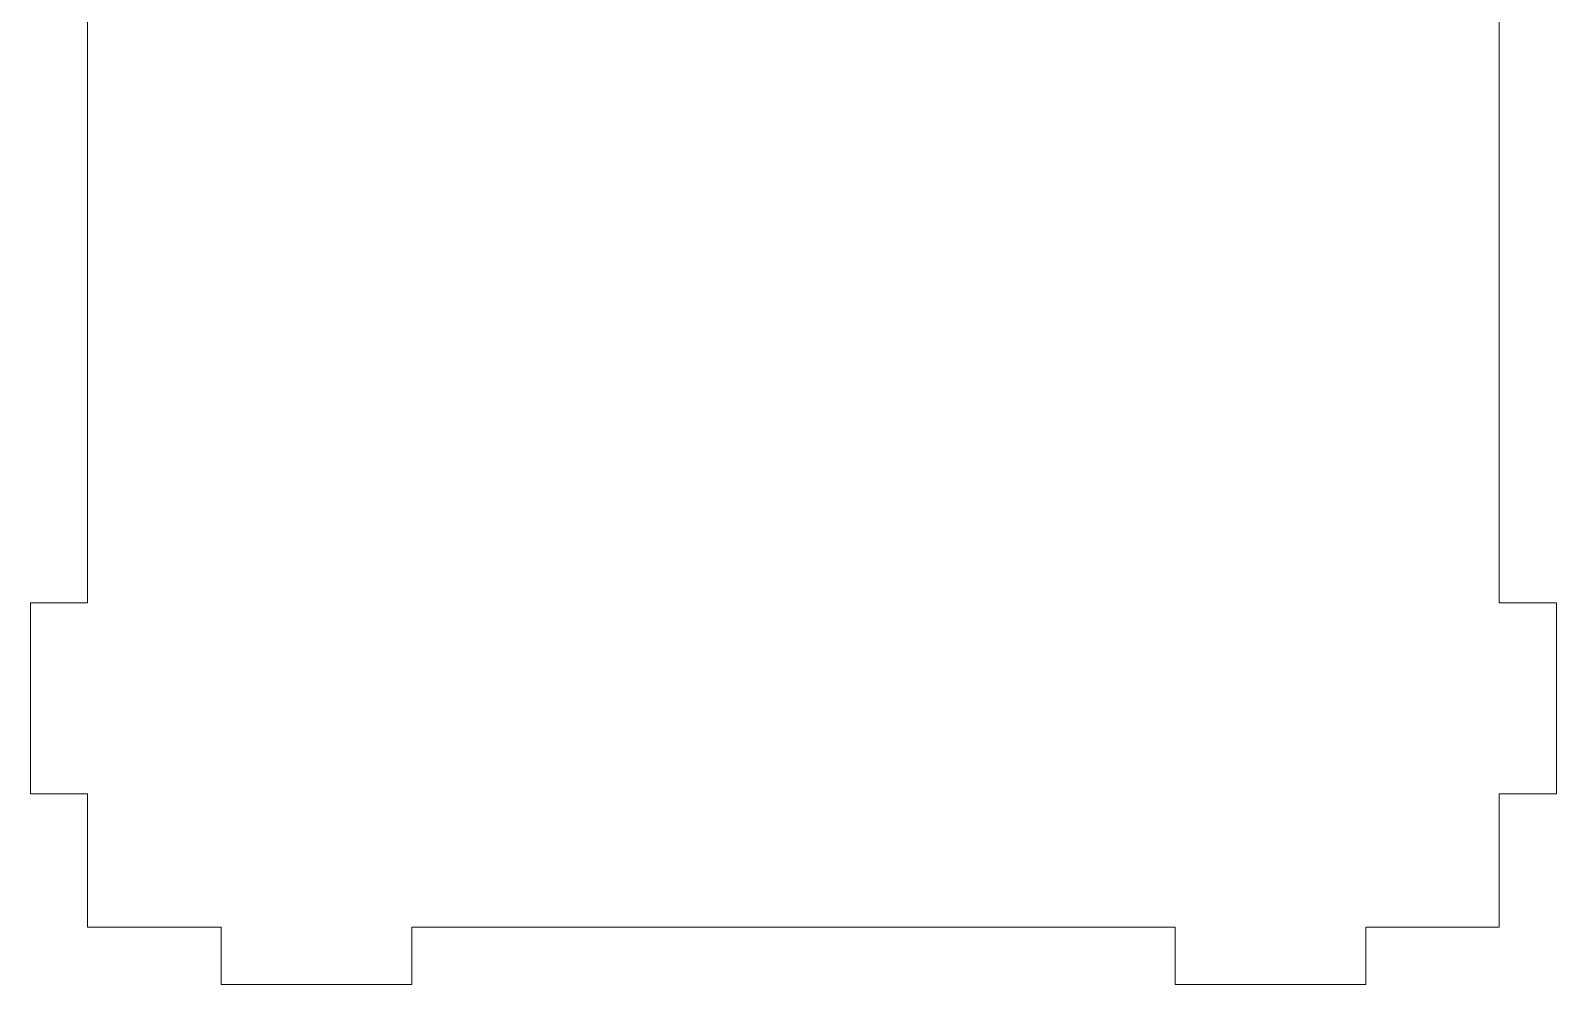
# Model space of a CAD drawing. Header units: inches. Extents: x -4.04 to 3.96, y -5.52 to 0.82.
# Drawn here: x -2.868 to -1.748, y -0.584 to 0.116 of the extents above; entities that cross this region are included whole.
import ezdxf

# ---------------------------------------------------------------- set-up
doc = ezdxf.new("R2010")
doc.units = ezdxf.units.IN
doc.header["$MEASUREMENT"] = 0
doc.layers.add('Katman 1', color=7, linetype='Continuous')

msp = doc.modelspace()

# ---------------------------------------------------------------- linework, layer by layer
at = {"layer": 'Katman 1', "color": 250, "lineweight": 9}
for points in [[(-2.8256, -0.3042), (-2.8256, -0.3042), (-2.8256, 0.5357), (-2.8256, 0.5357)], [(-1.7897, 0.5357), (-1.7897, 0.5357), (-1.7897, -0.3042), (-1.7897, -0.3042)], [(-2.8675, -0.4442), (-2.8675, -0.4442), (-2.8675, -0.3042), (-2.8675, -0.3042)], [(-2.8675, -0.3042), (-2.8675, -0.3042), (-2.8256, -0.3042), (-2.8256, -0.3042)], [(-1.7897, -0.3042), (-1.7897, -0.3042), (-1.7477, -0.3042), (-1.7477, -0.3042)], [(-1.7477, -0.3042), (-1.7477, -0.3042), (-1.7477, -0.4442), (-1.7477, -0.4442)], [(-2.8256, -0.4442), (-2.8256, -0.4442), (-2.8675, -0.4442), (-2.8675, -0.4442)], [(-2.8256, -0.5422), (-2.8256, -0.5422), (-2.8256, -0.4442), (-2.8256, -0.4442)], [(-1.7477, -0.4442), (-1.7477, -0.4442), (-1.7897, -0.4442), (-1.7897, -0.4442)], [(-1.7897, -0.4442), (-1.7897, -0.4442), (-1.7897, -0.5422), (-1.7897, -0.5422)], [(-2.7276, -0.5422), (-2.7276, -0.5422), (-2.8256, -0.5422), (-2.8256, -0.5422)], [(-2.7276, -0.5842), (-2.7276, -0.5842), (-2.7276, -0.5422), (-2.7276, -0.5422)], [(-2.0276, -0.5422), (-2.0276, -0.5422), (-2.5876, -0.5422), (-2.5876, -0.5422)], [(-2.5876, -0.5422), (-2.5876, -0.5422), (-2.5876, -0.5842), (-2.5876, -0.5842)], [(-2.0276, -0.5842), (-2.0276, -0.5842), (-2.0276, -0.5422), (-2.0276, -0.5422)], [(-1.7897, -0.5422), (-1.7897, -0.5422), (-1.8876, -0.5422), (-1.8876, -0.5422)], [(-1.8876, -0.5422), (-1.8876, -0.5422), (-1.8876, -0.5842), (-1.8876, -0.5842)], [(-2.5876, -0.5842), (-2.5876, -0.5842), (-2.7276, -0.5842), (-2.7276, -0.5842)], [(-1.8876, -0.5842), (-1.8876, -0.5842), (-2.0276, -0.5842), (-2.0276, -0.5842)]]:
    msp.add_open_spline(points, degree=3, dxfattribs=at)

doc.saveas('drawing.dxf')
